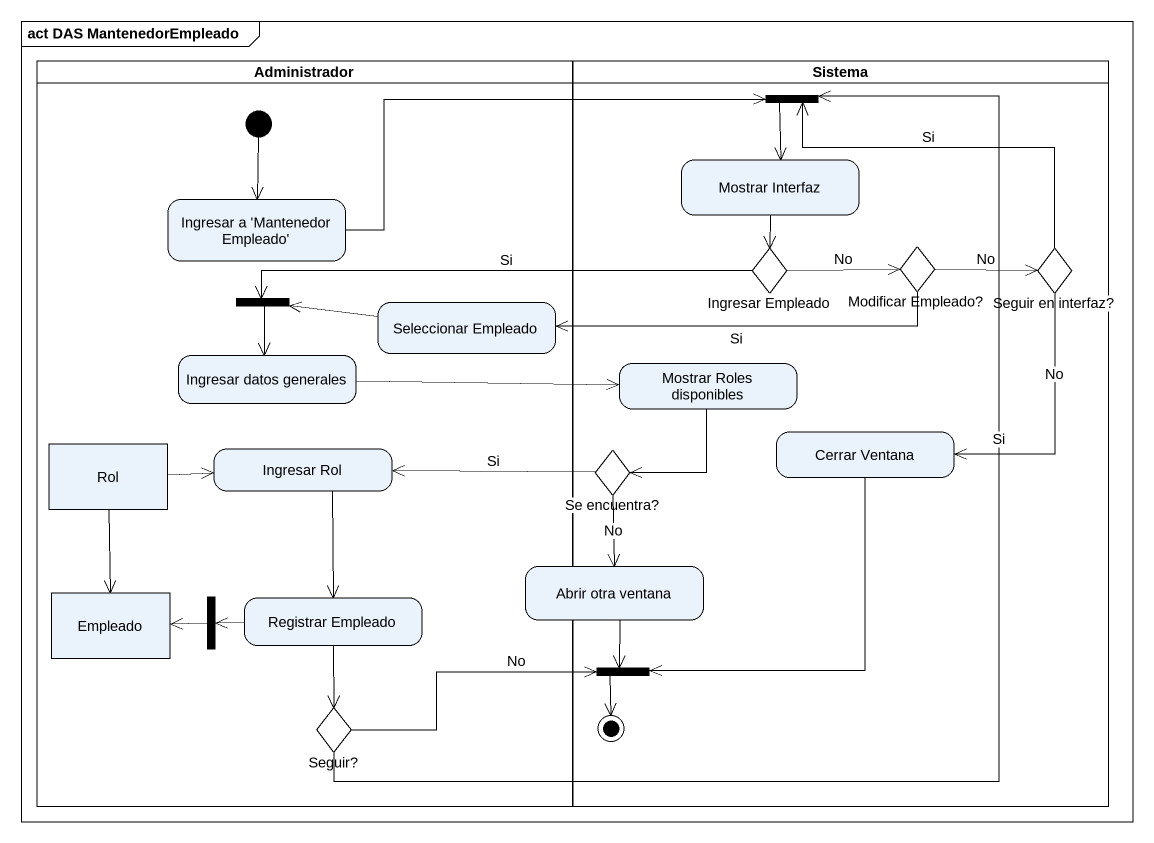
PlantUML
@startuml
mainframe act DAS MantenedorEmpleado
hide empty description
state Administrador <<partition>> {
  state "Ingresar a 'Mantenedor Empleado'" as Ingresar_a_Mantenedor
  state fork2 <<join>>
  state "Seleccionar Empleado" as Seleccionar_Empleado
  state "Ingresar datos generales" as Ingresar_datos_generales
  state Rol <<object>>
  state "Ingresar Rol" as Ingresar_Rol
  state Empleado <<object>>
  state fork3 <<fork>>
  state "Registrar Empleado" as Registrar_Empleado
  state "Seguir?" as Seguir <<choice>>
  [*] --> Ingresar_a_Mantenedor
}
state Sistema <<partition>> {
  state fork1 <<join>>
  state "Mostrar Interfaz" as Mostrar_Interfaz
  state "Ingresar Empleado" as Ingresar_Empleado <<choice>>
  state "Modificar Empleado?" as Modificar_Empleado <<choice>>
  state "Seguir en interfaz?" as Seguir_en_interfaz <<choice>>
  state "Mostrar Roles disponibles" as Mostrar_Roles_disponibles
  state "Cerrar Ventana" as Cerrar_Ventana
  state "Se encuentra?" as Se_encuentra <<choice>>
  state fork4 <<join>>
  fork4 --> [*]
}
state "Abrir otra ventana" as Abrir_otra_ventana
fork1 --> Mostrar_Interfaz
Ingresar_a_Mantenedor -right-> fork1
Mostrar_Interfaz --> Ingresar_Empleado
Ingresar_Empleado -right-> Modificar_Empleado : No
Ingresar_Empleado -left-> fork2 : Si
Modificar_Empleado -right-> Seguir_en_interfaz : No
Modificar_Empleado -left-> Seleccionar_Empleado : Si
Seguir_en_interfaz -up-> fork1 : Si
Seguir_en_interfaz --> Cerrar_Ventana : No
fork2 --> Ingresar_datos_generales
Seleccionar_Empleado -left-> fork2
Ingresar_datos_generales -right-> Mostrar_Roles_disponibles
Mostrar_Roles_disponibles --> Se_encuentra
Cerrar_Ventana --> fork4
Rol -right-> Ingresar_Rol
Rol --> Empleado
Ingresar_Rol --> Registrar_Empleado
Se_encuentra -left-> Ingresar_Rol : Si
Se_encuentra --> Abrir_otra_ventana : No
fork3 -left-> Empleado
Registrar_Empleado -left-> fork3
Registrar_Empleado --> Seguir
Abrir_otra_ventana --> fork4
Seguir -up-> fork1 : Si
Seguir -right-> fork4 : No
@enduml
